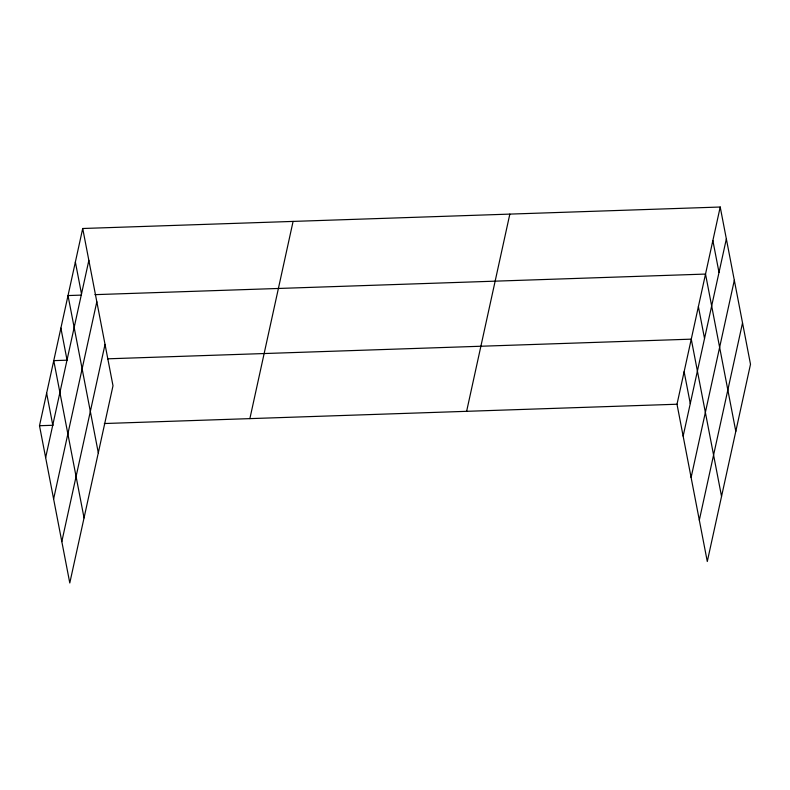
<?xml version="1.0" encoding="UTF-8"?>
<svg xmlns="http://www.w3.org/2000/svg" width="790" height="790" viewBox="0 0 790 790"><rect width="100%" height="100%" fill="white"/><g stroke="black" fill="none" stroke-linecap="round" stroke-linejoin="round"><path stroke-width="1.19" d="M82.713 228.498L113 385.767L69.787 582.981L39.5 425.721L82.713 228.498L720.213 207.019L750.5 364.279L707.287 561.502L677 404.233L720.213 207.019M45.642 457.608L88.855 260.394M53.611 498.984L96.824 301.76M61.818 541.604L105.031 344.391M249.877 418.631L293.09 221.407M466.623 411.323L509.836 214.11M683.143 436.129L726.356 238.906M691.102 477.496L734.325 280.282M699.318 520.126L742.531 322.913M81.479 295.104L68.019 295.559L98.306 452.818M94.928 294.65L705.519 274.071L735.806 431.34M67.219 360.181L53.76 360.635L84.046 517.904M107.578 358.818L691.26 339.157L721.547 496.416M39.5 425.721L52.95 425.267M104.329 423.529L677 404.233M712.866 240.545L719.009 272.432M698.39 306.609L704.532 338.505M684.13 371.695L690.272 403.581M75.366 262.023L81.508 293.92M60.889 328.097L67.031 359.983M46.63 393.173L52.772 425.069"/></g></svg>
